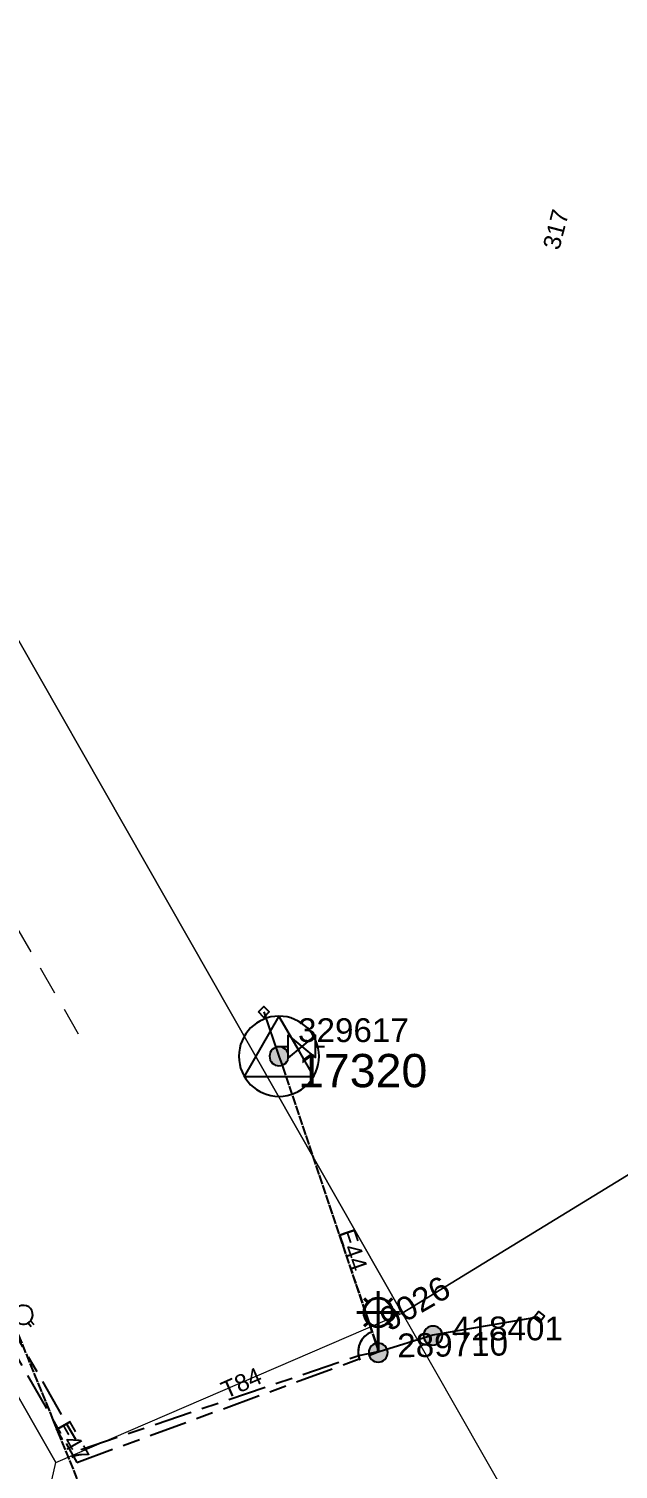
# Model space of a CAD drawing. Header units: metres. Extents: x 299345 to 301288, y 6276165 to 6277715.
# Drawn here: x 299991.5 to 300053.4, y 6276607.5 to 6276759 of the extents above; entities that cross this region are included whole.
import ezdxf
from ezdxf.enums import TextEntityAlignment as Align

# ---------------------------------------------------------------- set-up
doc = ezdxf.new("R2010")
doc.units = ezdxf.units.M
for name, pattern in [('Cable Exist OH', [1, 1, 0]), ('Cable Exist UG', [8.2, 4, -1.2, 1.8, -1.2]), ('Dash', [5, 3, -2])]:
    doc.linetypes.add(name, pattern=pattern)
doc.layers.get('0').update_dxf_attribs({"color": 6})
for name, color, linetype, lineweight in [('Cadastre Developer_SP_EXT', 9, 'Continuous', 5), ('Cadastre Land Parcels_SP_EXT', 9, 'Continuous', 5), ('Cadastre Roads_SP_EXT', 9, 'Continuous', 5)]:
    doc.layers.add(name, color=color, linetype=linetype, lineweight=lineweight)
for name, color, linetype in [('Equip_LV_EXT', 7, 'Continuous'), ('Equip_SP_LV_EXT', 7, 'Continuous'), ('Equip_SP_SL_EXT', 7, 'Continuous'), ('Mains_HV_EXT', 7, 'Continuous'), ('Mains_LV_EXT', 7, 'Continuous'), ('Services_SP_EXT', 7, 'Continuous'), ('Sub_SP_TR_HV_LV_EXT', 7, 'Continuous'), ('SupportsOH_SP_TR_HV_LV_SL_EXT', 7, 'Continuous')]:
    doc.layers.add(name, color=color, linetype=linetype)
doc.styles.add('iecARIAL', font='arial.ttf', dxfattribs={"height": 2})
doc.styles.add('POLE_LABEL', font='arial.ttf')
doc.styles.get("Standard").update_dxf_attribs({"font": 'arial.ttf'})

# ---------------------------------------------------------------- blocks, each defined once
blk = doc.blocks.new('SUB_POLE_EXT')
blk.add_wipeout([(0, 4.22), (0.42, 4.2), (0.83, 4.14), (1.21, 4.05), (1.62, 3.9), (1.99, 3.72), (2.35, 3.51), (2.68, 3.26), (2.99, 2.99), (3.28, 2.66), (3.52, 2.34), (3.76, 1.92), (3.9, 1.62), (4.04, 1.23), (4.18, 0.63), (4.22, 0), (4.18, -0.61), (4.06, -1.15), (3.9, -1.62), (3.58, -2.24), (3.22, -2.73), (2.97, -3.01), (2.68, -3.26), (2.36, -3.5), (2, -3.72), (1.64, -3.89), (1.25, -4.03), (0.82, -4.14), (0.42, -4.2), (0, -4.22), (-0.41, -4.2), (-0.8, -4.15), (-1.21, -4.05), (-1.62, -3.9), (-1.99, -3.73), (-2.35, -3.51), (-2.68, -3.26), (-2.96, -3.02), (-3.23, -2.72), (-3.51, -2.35), (-3.71, -2.01), (-3.91, -1.6), (-4.05, -1.21), (-4.16, -0.76), (-4.22, -0.14), (-4.21, 0.39), (-4.14, 0.83), (-4.03, 1.27), (-3.9, 1.63), (-3.71, 2.02), (-3.5, 2.37), (-3.28, 2.67), (-2.99, 2.99), (-2.68, 3.27), (-2.33, 3.52), (-1.98, 3.73), (-1.63, 3.9), (-1.2, 4.05), (-0.78, 4.15), (-0.4, 4.21)])
blk.add_line((2.16, 0.48), (2.16, 0.48, 0))
blk.add_lwpolyline([(-4.22, 0, 1), (4.22, 0, 1)], format="xyb", close=True)
blk.add_lwpolyline([(2.14, 0.52), (0, 4.22), (-3.66, -2.11), (3.66, -2.11)], close=True)
for tag, height, flags, p in [('ASSET_NUM', 3.5, 8, (2, 2)), ('STREET_CODE', 0.2, 9, (1.5, 0)), ('CONSTRUCTED_VOLTAGE', 0.2, 9, (1.5, -0.2)), ('OPERATING_VOLTAGE', 0.2, 9, (1.5, -0.6)), ('OPERATED_BY', 0.2, 9, (1.5, -0.8)), ('ORIENTATION', 0.2, 9, (1.5, -1.2)), ('OWNED_BY', 0.2, 9, (1.5, -1.4)), ('SECONDARY_VOLTAGE', 0.2, 9, (1.5, -1.6)), ('NO_PHASES', 0.2, 9, (1.5, -0.4)), ('MAINTAINED_BY', 0.2, 9, (1.5, -1)), ('STATE', 0.2, 9, (1.5, -1.8)), ('SUBSTATION_TYPE', 0.2, 9, (1.5, -2)), ('STREETNAME', 0.2, 9, (1.5, -2.8)), ('SUBURB', 0.2, 9, (1.5, -3)), ('USAGE', 0.2, 9, (1.5, -2.2)), ('LEGEND', 0.2, 9, (1.5, -2.4)), ('LOCATION', 0.2, 9, (1.5, -2.6)), ('Z', 0.2, 1, (1.5, -3.4)), ('NOTES', 0.2, 9, (1.5, -3.2))]:
    blk.add_attdef(tag, text='', height=height, dxfattribs=dict(flags=flags)).set_placement(p, align=Align.MIDDLE_LEFT)
blk = doc.blocks.new('LV_OH_LINKS_OPEN_EXT')
for p, q in [((-0.17, 4.97), (-0.17, 5.46)), ((0.17, 4.97), (0.17, 5.46)), ((-0.17, 3), (-0.17, 2.5)), ((0.17, 3), (0.17, 2.5))]:
    blk.add_line(p, q)
blk.add_lwpolyline([(0, 2.99, 1), (0, 4.98, 1)], format="xyb", close=True)
at = {"flags": 9}
for tag, p in [('ACTUAL_STATUS', (0, 0)), ('CONSTRUCTED_VOLTAGE', (0, -0.2)), ('OPERATING_VOLTAGE', (0, -0.6)), ('ORIENTATION', (0, -0.8)), ('OWNED_BY', (0, -1)), ('STATE', (0, -1.2)), ('SWITCH_TYPE', (0, -1.4)), ('NO_PHASES', (0, -0.4)), ('USAGE', (0, -1.6)), ('LEGEND', (0, -1.8)), ('NOTES', (0, -2))]:
    blk.add_attdef(tag, text='', height=0.2, dxfattribs=at).set_placement(p, align=Align.MIDDLE_LEFT)
at = {"flags": 1}
blk.add_attdef('Z', (0, 0), '', height=0.2, dxfattribs=at)
blk = doc.blocks.new('LV_OH_LINKS_DISTFUSE_EXT')
for p, q in [((0, 0), (0.96, 0)), ((3.84, 0), (4.8, 0))]:
    blk.add_line(p, q)
blk.add_lwpolyline([(3.84, -1.2), (3.84, 1.2), (0.96, -1.2), (0.96, 1.2)], close=True)
at = {"flags": 9}
for tag, p in [('ACTUAL_STATUS', (0, 0)), ('CONSTRUCTED_VOLTAGE', (0, -0.2)), ('OPERATING_VOLTAGE', (0, -0.6)), ('ORIENTATION', (0, -0.8)), ('OWNED_BY', (0, -1)), ('STATE', (0, -1.2)), ('SWITCH_TYPE', (0, -1.4)), ('NO_PHASES', (0, -0.4)), ('USAGE', (0, -1.6)), ('NOTES', (0, -1.8))]:
    blk.add_attdef(tag, text='', height=0.2, dxfattribs=at).set_placement(p, align=Align.MIDDLE_LEFT)
at = {"flags": 1}
blk.add_attdef('Z', (0, 0), '', height=0.2, dxfattribs=at)
blk = doc.blocks.new('SL_LANTERN_EXT')
at = {"lineweight": 40}
for p, q in [((0, 1.97), (0, 6.47)), ((-1.46, 5.68), (-1.06, 5.28)), ((1.46, 5.68), (1.06, 5.28)), ((-2.25, 4.22), (2.25, 4.22)), ((-1.46, 2.76), (-1.06, 3.16)), ((1.46, 2.76), (1.06, 3.16)), ((0, 0), (0, 2.72))]:
    blk.add_line(p, q, dxfattribs=at)
blk.add_circle((0, 4.22), 1.5, dxfattribs=at)
at = {"style": 'iecARIAL', "flags": 8}
blk.add_attdef('ASSET_NUM', (1.5, 1.5), '', height=2.5, dxfattribs=at)
for tag, p, height, flags in [('OPERATING_VOLTAGE', (0.98, -1.65), 0.2, 9), ('CONSTRUCTED_VOLTAGE', (0.98, -0.65), 0.2, 9), ('CONTROL_TYPE', (0.98, -0.85), 0.2, 9), ('LANTERN_PURPOSE', (0.98, -1.05), 0.2, 9), ('LANTERN_TYPE', (0.98, -1.25), 0.2, 9), ('NO_PHASES', (0.98, -1.45), 0.2, 9), ('LNUMBER', (2.18, -3.25), 2.5, 8), ('ORIENTATION', (0.98, -1.85), 0.2, 9), ('OWNED_BY', (0.98, -2.05), 0.2, 9), ('STATE', (0.98, -2.25), 0.2, 9), ('USAGE', (0.98, -2.45), 0.2, 9), ('CEXIST', (0.98, -2.65), 0.2, 9), ('CNEW', (0.98, -2.85), 0.2, 9), ('CNUMBER', (0.98, -3.05), 0.2, 9), ('CREMOVE', (0.98, -3.25), 0.2, 9), ('CREPLACE', (0.98, -3.45), 0.2, 9), ('LKINGHEIGHT', (0.98, -3.65), 0.2, 9), ('LBRACKET', (0.98, -3.85), 0.2, 9), ('LBRACKETVOCAB', (0.98, -4.05), 0.2, 9), ('LCATEGORY', (0.98, -4.25), 0.2, 9), ('LCHARGE1', (0.98, -4.45), 0.2, 9), ('LCHARGE1PERCENT', (0.98, -4.65), 0.2, 9), ('LCHARGE2', (0.98, -4.85), 0.2, 9), ('LCHARGE2PERCENT', (0.98, -5.05), 0.2, 9), ('LCHARGE3', (0.98, -5.25), 0.2, 9), ('LCHARGE3PERCENT', (0.98, -5.45), 0.2, 9), ('LEXIST', (0.98, -5.65), 0.2, 9), ('LLAMP', (0.98, -5.85), 0.2, 9), ('LLAMPVOCAB', (0.98, -6.05), 0.2, 9), ('LMAST', (0.98, -6.25), 0.2, 9), ('LMASTVOCAB', (0.98, -6.45), 0.2, 9), ('LNEW', (0.98, -6.65), 0.2, 9), ('LANTNUMBER', (0.98, -6.85), 0.2, 9), ('LOUTREACH', (0.98, -7.25), 0.2, 9), ('LOUTREACHVOCAB', (0.98, -7.45), 0.2, 9), ('LRATECODE', (0.98, -7.65), 0.2, 9), ('STREETNAME', (0.98, -9.25), 0.2, 9), ('LREMOVE', (0.98, -7.85), 0.2, 9), ('LREPLACE', (0.98, -8.05), 0.2, 9), ('LTYPE', (0.98, -8.25), 0.2, 9), ('LTYPEVOCAB', (0.98, -8.45), 0.2, 9), ('LEGEND', (0.98, -8.65), 0.2, 9), ('LOCATION', (0.98, -8.85), 0.2, 9), ('NOTES', (0.98, -9.05), 0.2, 9), ('SUBURB', (0.98, -9.45), 0.2, 1)]:
    blk.add_attdef(tag, p, '', height=height, dxfattribs=dict(flags=flags))
blk = doc.blocks.new('CCP_EXT')
at = {"flags": 9}
for tag, p in [('LIFE_SUPPORT', (0, -1.6)), ('STATE', (0, -1.8)), ('NOTES', (0, -2))]:
    blk.add_attdef(tag, text='', height=0.2, dxfattribs=at).set_placement(p, align=Align.MIDDLE_LEFT)
blk.add_wipeout([(0, 0.57), (0.57, 0), (0, -0.57), (-0.57, 0)])
blk.add_lwpolyline([(-0.57, 0), (0, 0.57), (0.57, 0), (0, -0.57), (-0.57, 0)])
at = {"flags": 1}
blk.add_attdef('Z', (0, 0), '', height=0.2, dxfattribs=at)
at = {"flags": 9}
for tag, p in [('CCP_TYPE', (0, 0)), ('CONSTRUCTED_VOLTAGE', (0, -0.2)), ('OPERATING_VOLTAGE', (0, -0.6)), ('ORIENTATION', (0, -0.8)), ('OWNED_BY', (0, -1)), ('NO_PHASES', (0, -0.4)), ('USAGE', (0, -1.2)), ('LEGEND', (0, -1.4))]:
    blk.add_attdef(tag, text='', height=0.2, dxfattribs=at).set_placement(p, align=Align.MIDDLE_LEFT)
blk = doc.blocks.new('POLE_EXT')
blk.add_hatch(color=256).paths.add_polyline_path([(-1, 0, 1), (1, 0, 1)])
blk.add_lwpolyline([(-1, 0, 1), (1, 0, 1)], format="xyb", close=True)
for tag, height, flags, p in [('pNumber', 2.5, 8, (-17.84, 2.07)), ('OWNED_BY', 0.2, 9, (1.35, -0.4)), ('SPECIAL_USE', 0.2, 9, (1.35, -0.8)), ('STATE', 0.2, 9, (1.35, -1)), ('cLV', 0.2, 9, (1.35, -1.4)), ('hDepth', 0.2, 9, (1.35, -1.6)), ('PARENT', 0.2, 9, (1.35, -0.6)), ('USAGE', 0.2, 9, (1.35, -1.2)), ('hDia', 0.2, 9, (1.35, -1.8)), ('cHV', 0.2, 9, (1.35, -2)), ('LBRACKET', 0.2, 9, (1.35, -2.2)), ('LExisting', 0.2, 9, (1.35, -2.4)), ('LANTNUMBER', 0.2, 9, (1.35, -2.6)), ('LOther', 0.2, 9, (1.35, -2.8)), ('LRemove', 0.2, 9, (1.35, -3)), ('cLinedev', 0.2, 9, (1.35, -3.4)), ('pExisting', 0.2, 9, (1.35, -3.8)), ('pFooting', 0.2, 9, (1.35, -4.4)), ('pNew', 0.2, 9, (1.35, -4.6)), ('LEGEND', 0.2, 9, (1.35, -3.2)), ('LOCATION', 0.2, 9, (1.35, -3.6)), ('PFNUMBER', 0.2, 9, (1.35, -4)), ('NEWPFNUMBER', 0.2, 9, (1.35, -4.2)), ('pRelocate', 0.2, 9, (1.35, -5)), ('pRemove', 0.2, 9, (1.35, -5.2)), ('pReplace', 0.2, 9, (1.35, -5.4)), ('pStay', 0.2, 9, (1.35, -5.6)), ('pType', 0.2, 9, (1.35, -5.8)), ('cspan', 0.2, 9, (1.35, -6)), ('STREETNAME', 0.2, 9, (1.35, -6.2)), ('SUBURB', 0.2, 9, (1.35, -6.4)), ('OPERATED_BY', 0.2, 9, (1.36, -7.01)), ('NOTES', 0.2, 9, (1.35, -6.6)), ('MAINTAINED_BY', 0.2, 9, (1.36, -6.81))]:
    blk.add_attdef(tag, text='', height=height, dxfattribs=dict(flags=flags)).set_placement(p, align=Align.MIDDLE_LEFT)
at = {"style": 'POLE_LABEL'}
for tag, height, flags, p in [('ASSET_NUM', 2.5, 8, (2, 2)), ('STRUCTURE_PLANT_NUMBER', 0.2, 9, (1.35, 0.03)), ('STREET_CODE', 0.2, 9, (1.35, -0.2))]:
    blk.add_attdef(tag, text='', height=height, dxfattribs=dict(at, flags=flags)).set_placement(p, align=Align.MIDDLE_LEFT)
at = {"flags": 1}
blk.add_attdef('Z', (1.35, -7.33), '', height=0.2, dxfattribs=at)

msp = doc.modelspace()

# ---------------------------------------------------------------- linework, layer by layer
at = {"layer": 'Cadastre Developer_SP_EXT', "linetype": 'Dash'}
msp.add_lwpolyline([(299996.69, 6276653.27), (299956.09, 6276723.9)], dxfattribs=at)
at = {"layer": 'Cadastre Land Parcels_SP_EXT', "linetype": 'Continuous'}
msp.add_lwpolyline([(299992.35, 6276599.59), (299994.3, 6276608.25), (299971.97, 6276647.27), (299950.83, 6276634.28), (299974.3, 6276595.95), (299976.86, 6276594.33), (299979.84, 6276593.64), (299982.99, 6276593.88), (299992.35, 6276599.59)], close=True, dxfattribs=at)
at = {"layer": 'Mains_HV_EXT', "linetype": 'Cable Exist OH'}
msp.add_lwpolyline([(300004.03, 6276588.18), (299988.29, 6276626.8)], dxfattribs=at)
at = {"layer": 'Mains_HV_EXT', "linetype": 'Cable Exist UG'}
msp.add_lwpolyline([(299988.29, 6276626.8), (299988.81, 6276623.88), (299988.81, 6276623.88), (299996.97, 6276609.61), (300026.14, 6276619.49), (300028.18, 6276619.91)], dxfattribs=at)
at = {"layer": 'Mains_HV_EXT', "linetype": 'Continuous'}
msp.add_lwpolyline([(300027.47, 6276621.96, 0.37075), (300026.15, 6276619.4)], format="xyb", dxfattribs=at)
at = {"layer": 'Mains_LV_EXT', "linetype": 'Cable Exist UG'}
msp.add_lwpolyline([(299988.29, 6276626.8), (299987.29, 6276624.52), (299987.29, 6276624.52), (299996.51, 6276608.25), (300028.19, 6276619.86)], dxfattribs=at)
at = {"layer": 'Mains_LV_EXT', "linetype": 'Cable Exist OH'}
msp.add_lwpolyline([(300004.03, 6276588.18), (299988.29, 6276626.8)], dxfattribs=at)
at = {"layer": 'Mains_LV_EXT', "linetype": 'Continuous'}
msp.add_lwpolyline([(300027.52, 6276621.96, 0.432407), (300026.26, 6276618.99)], format="xyb", dxfattribs=at)

# ---------------------------------------------------------------- block references
at = {"layer": 'Equip_SP_LV_EXT', "rotation": 220.5767384969569}
msp.add_blockref('LV_OH_LINKS_OPEN_EXT', (299988.29, 6276626.8), dxfattribs=at)
at = {"layer": 'Equip_SP_SL_EXT'}
ref = msp.add_blockref('SL_LANTERN_EXT', (300028.19, 6276619.8), dxfattribs=at)
ref.add_attrib('ASSET_NUM', '9026', dxfattribs={"layer": '0', "height": 2.5, "rotation": 30.0948, "style": 'iecARIAL'}).set_placement((300029.69, 6276621.3), align=Align.BOTTOM_LEFT)
at = {"layer": 'Sub_SP_TR_HV_LV_EXT'}
ref = msp.add_blockref('SUB_POLE_EXT', (300017.76, 6276650.95), dxfattribs=at)
ref.add_attrib('ASSET_NUM', '17320', dxfattribs={"layer": '0', "height": 3.5}).set_placement((300019.76, 6276651.2), align=Align.TOP_LEFT)
at = {"layer": 'SupportsOH_SP_TR_HV_LV_SL_EXT'}
ref = msp.add_blockref('POLE_EXT', (300028.19, 6276619.79), dxfattribs=at)
ref.add_attrib('ASSET_NUM', '289710', dxfattribs={"layer": '0', "height": 2.5, "rotation": 1, "style": 'POLE_LABEL'}).set_placement((300030.19, 6276620.54), align=Align.MIDDLE_LEFT)

# ---------------------------------------------------------------- texts
at = {"layer": 'Cadastre Land Parcels_SP_EXT'}
msp.add_text('317', height=1.8, rotation=75.41, dxfattribs=at).set_placement((300047.21, 6276735.64))
at = {"layer": 'Mains_LV_EXT'}
for s, rotation, p in [('E44', 288.9606, (300023.96, 6276632.42)), ('T84', 23.8921, (300012.18, 6276614.91)), ('E47', 299.9137, (299994.14, 6276611.94))]:
    msp.add_text(s, height=1.8, rotation=rotation, dxfattribs=at).set_placement(p)

# ---------------------------------------------------------------- next in the draw order: linework, layer by layer
at = {"layer": 'Cadastre Land Parcels_SP_EXT', "linetype": 'Continuous'}
for points in [[(300178.81, 6276714.63), (300102.01, 6276839.45), (299963.36, 6276754.34), (299961.18, 6276745.85), (300030.71, 6276623.95), (300178.81, 6276714.63)], [(300309.56, 6276711.33), (300284.13, 6276779.13), (300178.81, 6276714.63), (300030.71, 6276623.95), (300031.08, 6276623.29), (300042.16, 6276603.86), (300065.79, 6276562.29), (300309.56, 6276711.33)]]:
    msp.add_lwpolyline(points, close=True, dxfattribs=at)
at = {"layer": 'Mains_HV_EXT', "linetype": 'Cable Exist OH'}
msp.add_lwpolyline([(300017.76, 6276650.95), (300028.25, 6276619.83)], dxfattribs=at)
at = {"layer": 'Mains_LV_EXT', "linetype": 'Cable Exist OH'}
msp.add_lwpolyline([(300017.76, 6276650.95), (300028.28, 6276619.8)], dxfattribs=at)

# ---------------------------------------------------------------- next in the draw order: block references
at = {"layer": 'Equip_LV_EXT'}
msp.add_blockref('LV_OH_LINKS_DISTFUSE_EXT', (300017.76, 6276651.98), dxfattribs=at)

# ---------------------------------------------------------------- next in the draw order: block references
at = {"layer": 'Services_SP_EXT'}
msp.add_blockref('CCP_EXT', (300016.16, 6276655.61), dxfattribs=at)
at = {"layer": 'Services_SP_EXT', "rotation": 188.4589124810327}
msp.add_blockref('CCP_EXT', (300045.11, 6276623.56), dxfattribs=at)

# ---------------------------------------------------------------- next in the draw order: linework, layer by layer
at = {"layer": 'Cadastre Roads_SP_EXT', "linetype": 'Continuous'}
msp.add_lwpolyline([(299933.7, 6276714.13), (299971.97, 6276647.27), (299994.3, 6276608.25), (300009.81, 6276614.94), (300030.71, 6276623.95), (299961.18, 6276745.85), (299946.26, 6276728.63), (299933.7, 6276714.13)], close=True, dxfattribs=at)
at = {"layer": 'Services_SP_EXT'}
for points in [[(300016.16, 6276655.61), (300017.76, 6276650.95)], [(300028.28, 6276619.91), (300033.95, 6276621.67), (300045, 6276623.56)]]:
    msp.add_lwpolyline(points, dxfattribs=at)

# ---------------------------------------------------------------- next in the draw order: block references
at = {"layer": 'SupportsOH_SP_TR_HV_LV_SL_EXT'}
ref = msp.add_blockref('POLE_EXT', (300017.76, 6276650.95), dxfattribs=at)
ref.add_attrib('ASSET_NUM', '329617', dxfattribs={"layer": '0', "height": 2.5, "style": 'POLE_LABEL'}).set_placement((300019.76, 6276651.7), align=Align.BOTTOM_LEFT)
ref = msp.add_blockref('POLE_EXT', (300033.95, 6276621.59), dxfattribs=at)
ref.add_attrib('ASSET_NUM', '418401', dxfattribs={"layer": '0', "height": 2.5, "rotation": 359.9824, "style": 'POLE_LABEL'}).set_placement((300035.95, 6276622.34), align=Align.MIDDLE_LEFT)

doc.saveas('drawing.dxf')
